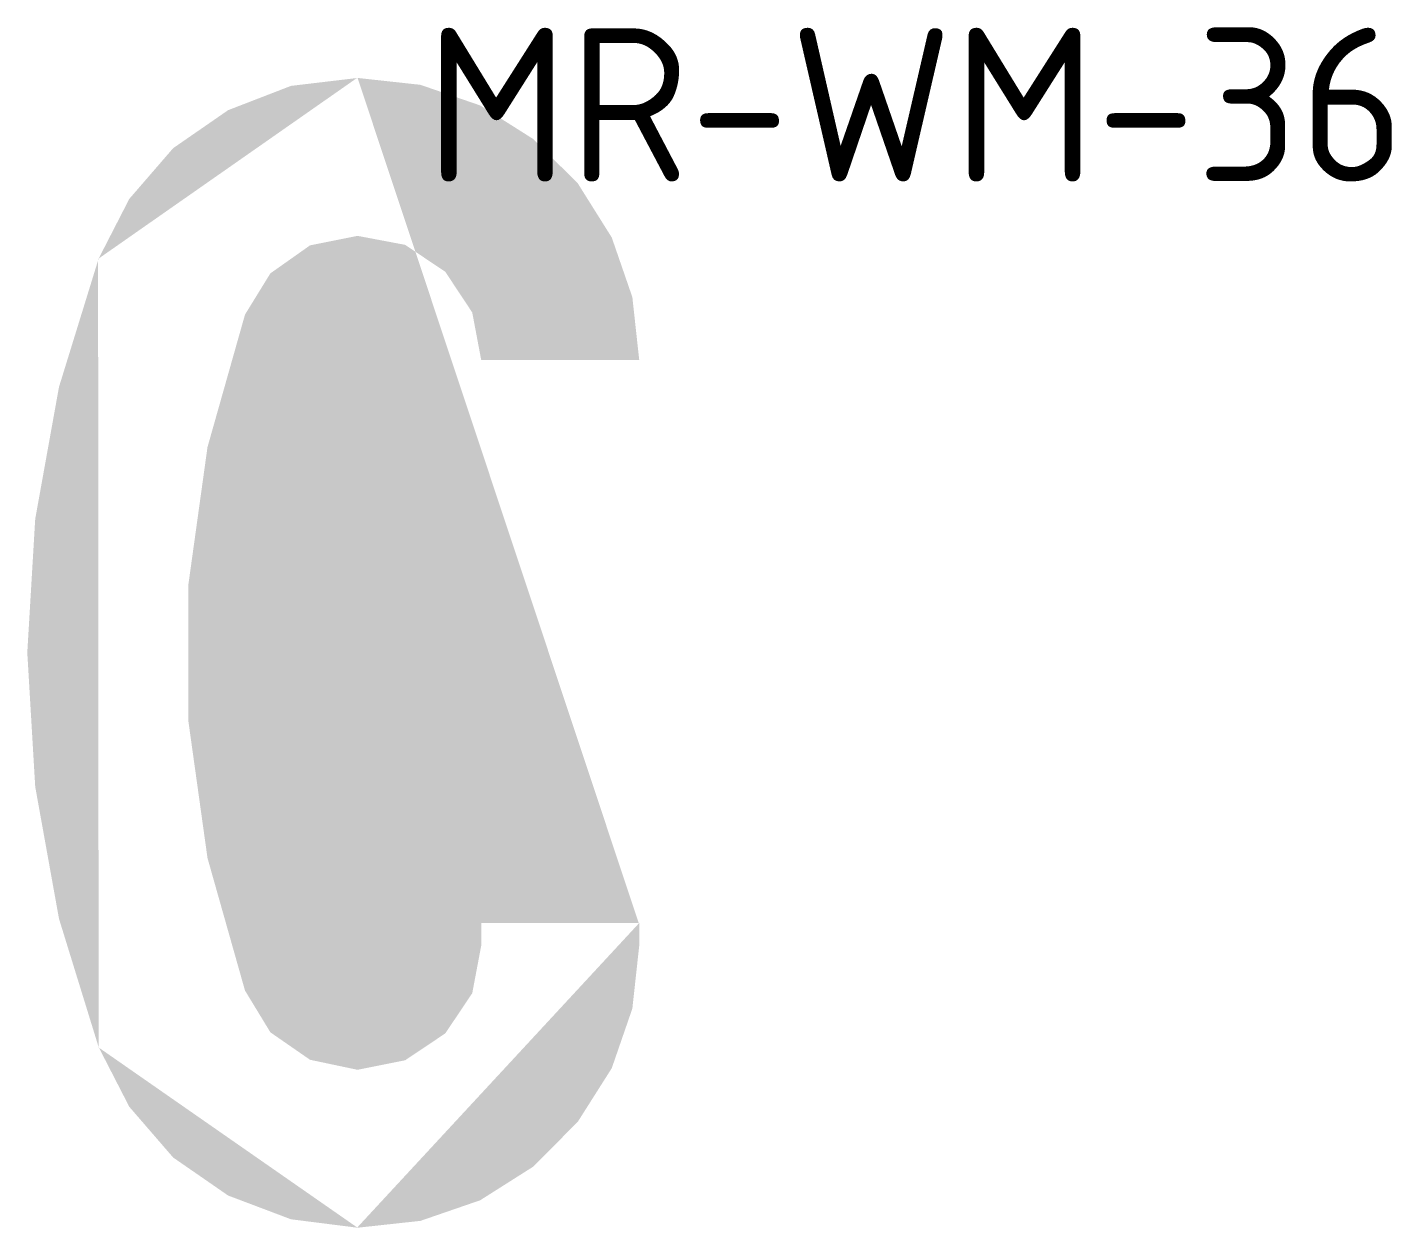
# Model space of a CAD drawing. Extents: x 156 to 1023, y -1310 to 275.
# Drawn here: x 208.8 to 275.3, y 80.4 to 139 of the extents above; entities that cross this region are included whole.
import ezdxf

# ---------------------------------------------------------------- set-up
doc = ezdxf.new("R2010")
doc.units = 0
doc.header["$LTSCALE"] = 12
doc.header["$MEASUREMENT"] = 0
doc.layers.add('GREEN', color=84, linetype='CONTINUOUS')
doc.layers.add('L25', color=1, linetype='CONTINUOUS')
doc.styles.add('ISO', font='iso3098b.shx')

msp = doc.modelspace()

# ---------------------------------------------------------------- hatches: boundary and pattern name
at = {"layer": 'GREEN'}
h = msp.add_hatch(color=256, dxfattribs=at)
h.paths.add_polyline_path([(238.636, 94.198), (238.611, 94.198)], flags=16)
edge = h.paths.add_edge_path()
edge.add_line((230.929, 95.307), (238.636, 95.307))
edge.add_line((238.636, 95.307), (238.636, 94.198))
edge.add_line((238.301, 91.131), (238.636, 94.198))
edge.add_line((238.301, 91.131), (237.296, 88.218))
edge.add_line((237.296, 88.218), (235.646, 85.615))
edge.add_line((235.646, 85.615), (233.481, 83.424))
edge.add_line((233.481, 83.424), (230.878, 81.774))
edge.add_line((230.878, 81.774), (227.965, 80.769))
edge.add_line((227.965, 80.769), (224.898, 80.434))
edge.add_line((224.898, 80.434), (221.65, 80.846))
edge.add_line((221.65, 80.846), (218.583, 82.006))
edge.add_line((218.583, 82.006), (215.902, 83.862))
edge.add_line((215.902, 83.862), (213.763, 86.337))
edge.add_line((213.763, 86.337), (212.268, 89.249))
edge.add_line((212.268, 89.249), (210.335, 95.513))
edge.add_line((210.335, 95.513), (209.175, 101.957))
edge.add_line((209.175, 101.957), (208.788, 108.504))
edge.add_line((208.788, 108.504), (209.175, 115.025))
edge.add_line((209.175, 115.025), (210.335, 121.469))
edge.add_line((210.335, 121.469), (212.268, 127.732))
edge.add_line((212.268, 127.732), (213.763, 130.645))
edge.add_line((213.763, 130.645), (215.902, 133.12))
edge.add_line((215.902, 133.12), (218.583, 134.975))
edge.add_line((218.583, 134.975), (221.65, 136.161))
edge.add_line((221.65, 136.161), (224.898, 136.548))
edge.add_line((224.898, 136.548), (227.965, 136.213))
edge.add_line((227.965, 136.213), (230.878, 135.207))
edge.add_line((230.878, 135.207), (233.481, 133.558))
edge.add_line((233.481, 133.558), (235.646, 131.393))
edge.add_line((235.646, 131.393), (237.296, 128.763))
edge.add_line((237.296, 128.763), (238.301, 125.851))
edge.add_line((238.301, 125.851), (238.636, 122.784))
edge.add_line((238.636, 122.784), (230.929, 122.784))
edge.add_line((230.929, 122.784), (230.491, 125.103))
edge.add_line((230.491, 125.103), (229.177, 127.088))
edge.add_line((229.177, 127.088), (227.218, 128.403))
edge.add_line((227.218, 128.403), (224.898, 128.841))
edge.add_line((224.898, 128.841), (222.578, 128.377))
edge.add_line((222.578, 128.377), (220.645, 127.011))
edge.add_line((220.645, 127.011), (219.408, 125))
edge.add_line((219.408, 125), (217.578, 118.531))
edge.add_line((217.578, 118.531), (216.65, 111.855))
edge.add_line((216.65, 111.855), (216.65, 105.127))
edge.add_line((216.65, 105.127), (217.578, 98.477))
edge.add_line((217.578, 98.477), (219.408, 92.007))
edge.add_line((219.408, 92.007), (220.645, 89.971))
edge.add_line((220.645, 89.971), (222.578, 88.631))
edge.add_line((222.578, 88.631), (224.898, 88.141))
edge.add_line((224.898, 88.141), (227.218, 88.605))
edge.add_line((227.218, 88.605), (229.177, 89.919))
edge.add_line((229.177, 89.919), (230.491, 91.878))
edge.add_line((230.491, 91.878), (230.929, 94.198))
edge.add_line((230.929, 94.198), (230.929, 95.307))
edge = h.paths.add_edge_path(flags=16)
edge.add_line((238.636, 95.307), (238.611, 95.307))
edge.add_line((224.898, 136.548), (224.872, 136.548))
edge.add_line((212.268, 127.732), (212.242, 127.732))
edge.add_line((212.268, 89.249), (212.242, 89.249))
edge.add_line((224.898, 80.434), (224.872, 80.434))

# ---------------------------------------------------------------- texts
at = {"layer": 'L25', "insert": (252.106, 135.247), "char_height": 7.5, "attachment_point": 5, "style": 'ISO'}
msp.add_mtext('\\A1;MR-WM-36', dxfattribs=at)

doc.saveas('drawing.dxf')
